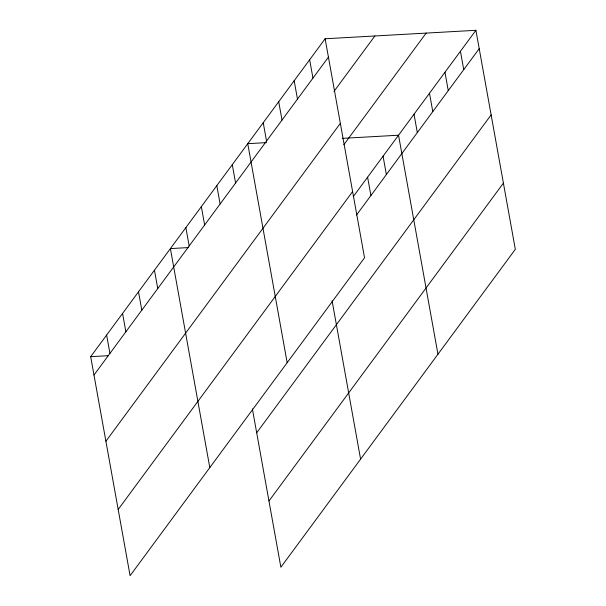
<?xml version="1.0" encoding="UTF-8"?>
<svg xmlns="http://www.w3.org/2000/svg" width="606" height="606" viewBox="0 0 606 606"><rect width="100%" height="100%" fill="white"/><g stroke="black" fill="none" stroke-linecap="round" stroke-linejoin="round"><path stroke-width="0.91" d="M325.127 38.769L364.532 257.785L130.093 575.7L90.68 356.676L325.127 38.769L475.907 30.3L515.32 249.324L280.873 567.231L252.384 408.876M93.983 375.031L328.429 57.123M333.989 91.423L374.887 35.974M105.898 441.251L340.345 123.336M343.814 144.751L426.147 33.095M118.178 509.479L352.616 191.564M353.23 196.662L475.907 30.3M356.533 215.016L479.21 48.654M256.686 432.79L491.125 114.875M268.958 501.01L503.404 183.103M266.534 142.622L247.756 143.675L287.168 362.699M342.261 138.373L398.543 135.214L437.949 354.23M188.231 247.589L170.392 248.589L209.805 467.612M90.68 356.676L108.519 355.677M460.439 51.283L463.734 69.637M444.963 72.266L448.266 90.62M429.487 93.248L432.79 111.602M414.019 114.231L417.322 132.585M383.068 156.196L386.37 174.551M367.6 177.179L370.902 195.526M309.651 59.752L312.954 78.098M294.175 80.727L297.478 99.081M332.088 300.781L360.585 459.143M278.707 101.71L282.01 120.064M263.231 122.692L266.534 141.046M232.287 164.658L235.59 183.012M216.812 185.641L220.114 203.995M201.344 206.623L204.639 224.977M185.868 227.606L189.17 245.96M154.454 270.208L157.757 288.562M138.509 291.827L141.812 310.181M122.571 313.446L125.866 331.8M106.626 335.065L109.928 353.412"/></g></svg>
